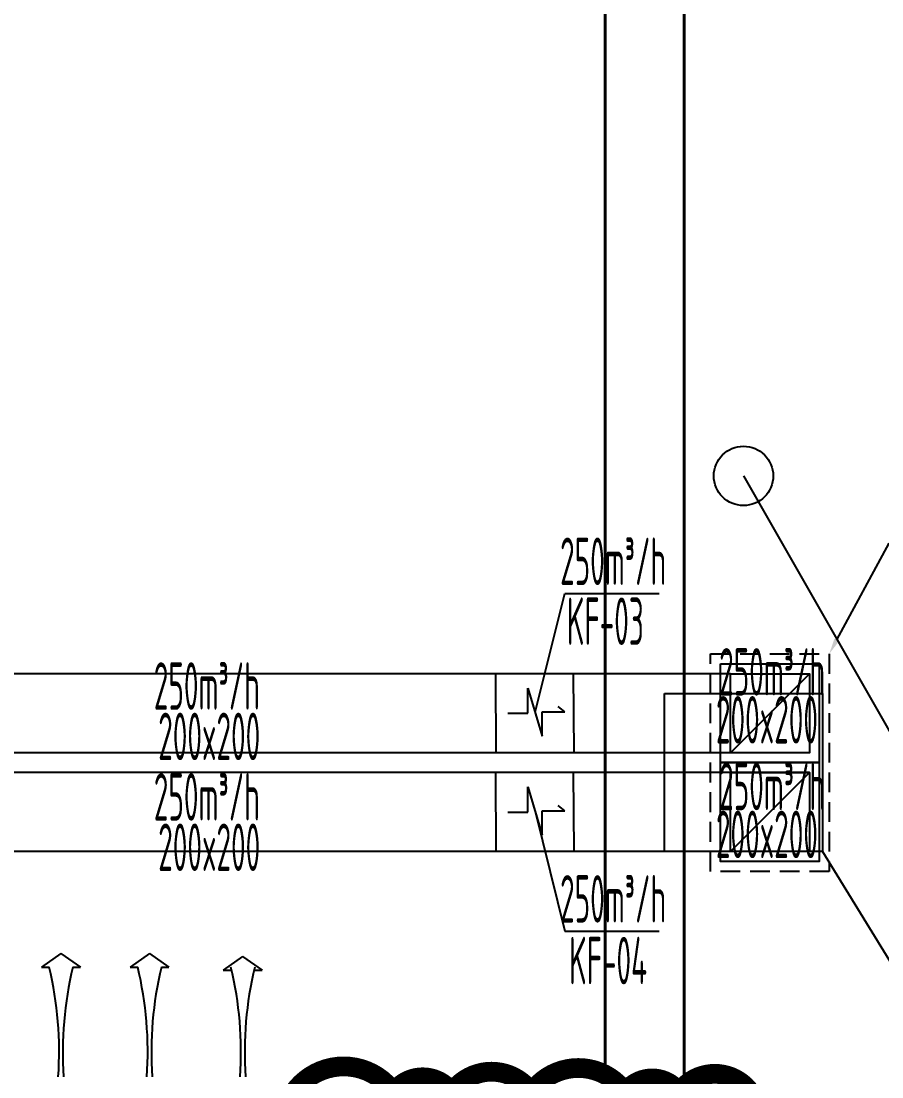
# Model space of a CAD drawing. Header units: centimetres. Extents: x 31 to 22766, y 238 to 3306.
# Drawn here: x 1874.3 to 2092, y 1115.1 to 1382 of the extents above; entities that cross this region are included whole.
import ezdxf
from ezdxf import colors
from ezdxf.entities.mleader import LeaderData, LeaderLine
from ezdxf.math import Vec2, Vec3
from ezdxf.xclip import XClip

# ---------------------------------------------------------------- set-up
doc = ezdxf.new("R2010")
doc.units = ezdxf.units.CM
doc.header["$XCLIPFRAME"] = 0
doc.linetypes.add('DASHED', pattern=[0.75, 0.5, -0.25])
doc.layers.add('00_BORDA_DUVAR', color=8, linetype='Continuous', lineweight=40)
for name, color, linetype in [('DAIKIN', 4, 'Continuous'), ('M-HVAC EMİŞ', 6, 'Continuous'), ('M-ST-YAĞMUR SUYU', 6, 'RAINWATER'), ('M-ÇERÇEVE-YAZI', 7, 'Continuous')]:
    doc.layers.add(name, color=color, linetype=linetype)
doc.styles.add('DIMDIS', font='GENISO.shx', dxfattribs={"width": 0.5, "height": 16})
doc.styles.get("Standard").update_dxf_attribs({"font": 'GENISO.shx'})
doc.linetypes.add('RAINWATER', pattern='A,6,-0.4,[") )",Standard,S=1,R=0,X=-0.1,Y=-0.5],-1.1', length=7.5)

# ---------------------------------------------------------------- blocks, each defined once
blk = doc.blocks.new('DUVAR PLANI')
at = {"layer": '00_BORDA_DUVAR', "lineweight": 40}
blk.add_line((36320.64, 5592.62), (36320.64, 6772.62), dxfattribs=at)
at = {"layer": '00_BORDA_DUVAR', "lineweight": 40, "extrusion": (1.81127e-16, 0, -1)}
blk.add_lwpolyline([(-36300.64, 5612.62), (-36300.64, 6277.62), (-36065.64, 6277.62)], dxfattribs=at)
blk = doc.blocks.new('REZERVASYON BOŞLUKLARI')
at = {"color": 6}
for points in [[(2057.03, -1332.97), (2569.83, -2230.29), (2057.03, -1497.97)], [(2077.03, -1427.97), (2569.83, -2230.29)]]:
    blk.add_lwpolyline(points, dxfattribs=at)
blk.add_lwpolyline([(2037.03, -1387.97), (2077.03, -1387.97), (2077.03, -1427.97), (2037.03, -1427.97)], close=True, dxfattribs=at)
blk.add_circle((2057.03, -1332.97), 7.5, dxfattribs=at)
blk = doc.blocks.new('G$C59B2B4D2')
at = {"color": 6}
blk.add_blockref('REZERVASYON BOŞLUKLARI', (-647.03, 1767.97), dxfattribs=at)
blk = doc.blocks.new('fxaq 2.8 kw iç ünite')
at = {"layer": 'DAIKIN', "color": 7}
for p, q in [((11476.09, 4060.62), (11474.17, 4060.62)), ((11479.09, 4057.17), (11474.17, 4060.62)), ((11479.09, 4057.17), (11484, 4060.62)), ((11484, 4060.62), (11482.09, 4060.62)), ((11499.62, 4059.84), (11497.71, 4059.84)), ((11502.62, 4056.4), (11497.71, 4059.84)), ((11502.62, 4056.4), (11507.54, 4059.84)), ((11507.54, 4059.84), (11505.62, 4059.84)), ((11522.02, 4059.84), (11520.1, 4059.84)), ((11525.02, 4056.4), (11520.1, 4059.84)), ((11525.02, 4056.4), (11529.93, 4059.84)), ((11529.93, 4059.84), (11528.02, 4059.84))]:
    blk.add_line(p, q, dxfattribs=at)
for centre, start, end in [((11386.72, 4081.28), 346.5032, 3.9176), ((11571.35, 4081.28), 176.0824, 193.4968), ((11410.31, 4081.28), 346.5032, 3.9176), ((11594.93, 4081.28), 176.0824, 193.4968), ((11432.71, 4081.28), 346.5032, 3.9176), ((11617.33, 4081.28), 176.0824, 193.4968)]:
    blk.add_arc(centre, 91.85, start, end, dxfattribs=at)
blk = doc.blocks.new('G$CCD2FF134')
for p, q in [((-1712.75, -1055), (-1712.62, -1075)), ((-1693.06, -1055), (-1692.93, -1075)), ((-1712.75, -1080), (-1712.62, -1100)), ((-1693.06, -1080), (-1692.93, -1100))]:
    blk.add_line(p, q)
at = {"color": 3, "linetype": 'DASHED', "ltscale": 10}
blk.add_lwpolyline([(-1658.33, -1105), (-1658.33, -1050), (-1628.33, -1050), (-1628.33, -1105), (-1658.33, -1105)], dxfattribs=at)
at = {"layer": 'M-HVAC EMİŞ'}
for p, q in [((-1653.33, -1055), (-1878.41, -1055)), ((-1653.33, -1075), (-1633.33, -1055)), ((-1653.33, -1075), (-1878.41, -1075)), ((-1633.33, -1080), (-2182.5, -1080)), ((-1653.33, -1100), (-1633.33, -1080)), ((-1653.33, -1100), (-2182.5, -1100))]:
    blk.add_line(p, q, dxfattribs=at)
for points in [[(-1655.83, -1052.5), (-1630.83, -1052.5), (-1630.83, -1077.5), (-1655.83, -1077.5)], [(-1655.83, -1077.5), (-1630.83, -1077.5), (-1630.83, -1102.5), (-1655.83, -1102.5)]]:
    blk.add_lwpolyline(points, close=True, dxfattribs=at)
for points in [[(-1653.33, -1055), (-1633.33, -1055), (-1633.33, -1075), (-1653.33, -1075), (-1653.33, -1055)], [(-1653.33, -1080), (-1633.33, -1080), (-1633.33, -1100), (-1653.33, -1100), (-1653.33, -1080)]]:
    blk.add_lwpolyline(points, dxfattribs=at)
at = {"layer": 'M-ÇERÇEVE-YAZI', "linetype": 'Continuous'}
for p, q in [((-1702.71, -1064.74), (-1695.19, -1034.74)), ((-1695.19, -1034.74), (-1671.31, -1034.74)), ((-1704.55, -1065), (-1704.55, -1058.64)), ((-1704.55, -1058.64), (-1700.88, -1070.83)), ((-1709.6, -1065), (-1704.55, -1065)), ((-1700.88, -1070.83), (-1700.88, -1064.67)), ((-1700.88, -1064.67), (-1695.17, -1064.67)), ((-1695.17, -1064.67), (-1696.88, -1063.3)), ((-1704.55, -1090), (-1704.55, -1083.64)), ((-1704.55, -1083.64), (-1700.88, -1095.83)), ((-1695.17, -1089.67), (-1696.88, -1088.3)), ((-1709.6, -1090), (-1704.55, -1090)), ((-1702.71, -1089.74), (-1695.19, -1120.08)), ((-1700.88, -1095.83), (-1700.88, -1089.67)), ((-1700.88, -1089.67), (-1695.17, -1089.67)), ((-1695.19, -1120.08), (-1671.31, -1120.08))]:
    blk.add_line(p, q, dxfattribs=at)
at = {"rotation": 180}
blk.add_blockref('fxaq 2.8 kw iç ünite', (9702.42, 2930.66), dxfattribs=at)
at = {"layer": 'M-ST-YAĞMUR SUYU', "color": 7, "linetype": 'Continuous', "width": 0.5}
for s, p in [('250m³/h', (-1799.12, -1064.13, -58.4)), ('200x200', (-1798.01, -1076.86, -58.4)), ('250m³/h', (-1799.12, -1092.16, -58.4)), ('200x200', (-1798.01, -1104.89, -58.4))]:
    blk.add_text(s, height=12, dxfattribs=at).set_placement(p)
at = {"layer": 'M-ÇERÇEVE-YAZI', "linetype": 'Continuous', "style": 'DIMDIS', "width": 0.5}
for s, p in [('250m³/h', (-1696.38, -1032.59, -58.4)), ('KF-03', (-1694.68, -1047.74, -58.4)), ('250m³/h', (-1656.16, -1060.54, -58.4)), ('200x200', (-1656.97, -1072.66, -58.4)), ('250m³/h', (-1656.16, -1089.52, -58.4)), ('200x200', (-1656.97, -1101.64, -58.4)), ('250m³/h', (-1696.38, -1117.94, -58.4)), ('KF-04', (-1694.11, -1133.54, -58.4))]:
    blk.add_text(s, height=12, dxfattribs=at).set_placement(p)
at = {"color": 3, "linetype": 'DASHED', "ltscale": 0.01}
ml = blk.add_multileader_mtext('Standard', dxfattribs=at)
ml.set_content('TAVANDA GEREKEN REZERVASYON\\P550X300', color=3)
ml.set_leader_properties()
ml.build(insert=Vec2(0, 0))
ctx = ml.context
ctx.base_point, ctx.plane_origin, ctx.plane_x_axis = Vec3(-1605.19, -1021.98), Vec3(-1616.7, -1037.84), Vec3(-1, 0)
ctx.text_align_type = 2
notes = []
notes.append((ctx, [(0, (1, 1, 0), (-1613.19, -1021.98), (1, 0), 8, [(0, [(-1628.33, -1050)], 0, [])])]))
ctx.mtext.insert, ctx.mtext.alignment, ctx.mtext.flow_direction = Vec3(-1520.37, -1019.98), 3, 5
for ctx, leaders in notes:
    for number, flags, end, landing, length, lines in leaders:
        leader = LeaderData()
        leader.index, (leader.has_last_leader_line, leader.has_dogleg_vector, leader.attachment_direction) = number, flags
        leader.last_leader_point, leader.dogleg_vector, leader.dogleg_length = Vec3(end), Vec3(landing), length
        for number, points, colour, breaks in lines:
            line = LeaderLine()
            line.index, line.vertices, line.color, line.breaks = number, Vec3.list(points), colors.encode_raw_color(colour), breaks
            leader.lines.append(line)
        ctx.leaders.append(leader)

msp = doc.modelspace()

# ---------------------------------------------------------------- linework, layer by layer
at = {"color": 6, "const_width": 5}
msp.add_lwpolyline([(1943.29, 1111.15, -0.520567), (1968.57, 1111.15, -0.520567), (1983.26, 1111.15, -0.520567), (2003.4, 1111.15, -0.520567), (2027.13, 1111.15, -0.520567), (2040.74, 1111.15, -0.520567), (2058.81, 1111.15, -0.520567)], format="xyb", dxfattribs=at)

# ---------------------------------------------------------------- block references
ref = msp.add_blockref('G$CCD2FF134', (3707.03, 2272.03))
XClip(ref).set_block_clipping_path([(-3470.0000000001, -1889.9999999982), (349.9999999999, 300.0000000019)])
for name, p in [('DUVAR PLANI', (-34278.61, -4520.59)), ('G$C59B2B4D2', (647.03, 832.03))]:
    msp.add_blockref(name, p)

doc.saveas('drawing.dxf')
